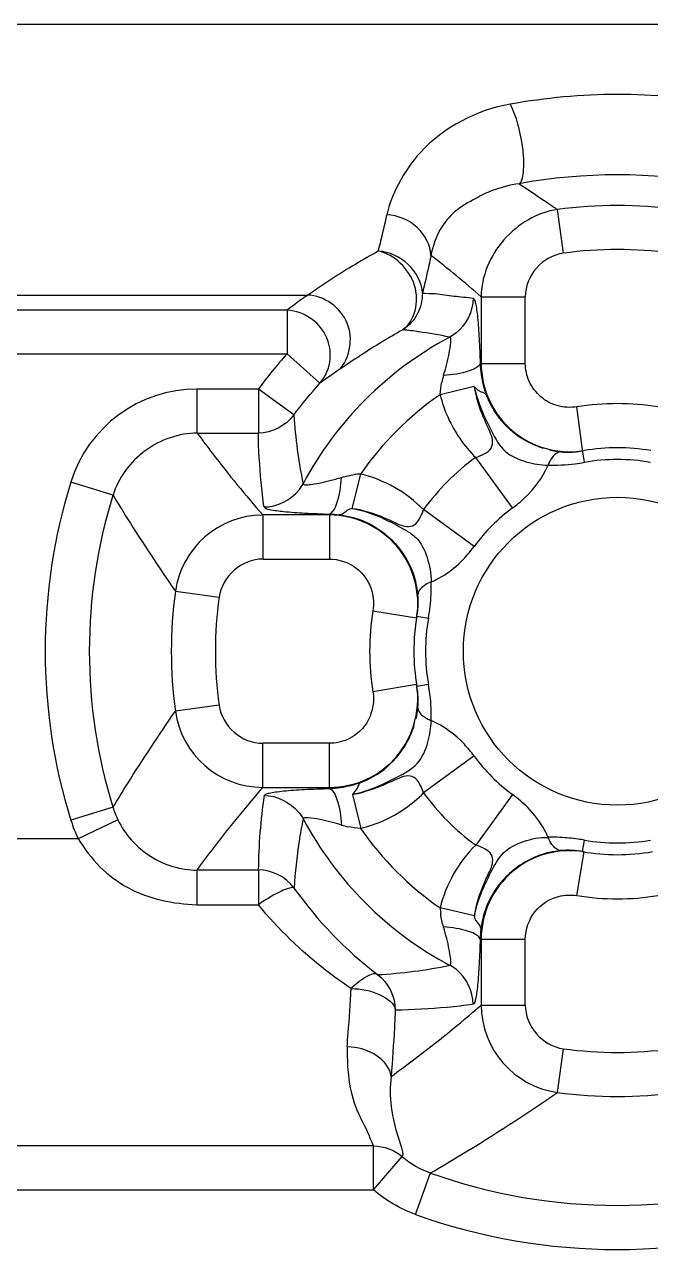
# Model space of a CAD drawing. Header units: millimetres. Extents: x 2634 to 3034, y 1430 to 1883.
# Drawn here: x 2766.56 to 2773.67, y 1543.41 to 1557.34 of the extents above; entities that cross this region are included whole.
import ezdxf

# ---------------------------------------------------------------- set-up
doc = ezdxf.new("R2010")
doc.units = ezdxf.units.MM

msp = doc.modelspace()

# ---------------------------------------------------------------- linework, layer by layer
at = {"color": 7, "linetype": 'Continuous'}
for p, q in [((2804.969, 1557.341), (2764.454, 1557.341)), ((2772.681, 1554.74), (2772.614, 1555.237)), ((2733.768, 1554.265), (2769.777, 1554.265)), ((2771.747, 1554.244), (2772.248, 1554.244)), ((2771.747, 1554.244), (2771.747, 1553.488)), ((2772.248, 1553.488), (2772.248, 1554.244)), ((2769.542, 1554.092), (2733.076, 1554.092)), ((2769.542, 1554.092), (2769.542, 1553.597)), ((2733.076, 1553.597), (2769.542, 1553.597)), ((2769.542, 1553.597), (2769.915, 1553.261)), ((2771.735, 1553.486), (2771.747, 1553.488)), ((2771.747, 1553.488), (2772.248, 1553.488)), ((2771.667, 1553.226), (2771.281, 1553.132)), ((2769.216, 1553.196), (2768.522, 1553.196)), ((2768.522, 1552.695), (2768.522, 1553.196)), ((2769.62, 1552.901), (2769.216, 1553.196)), ((2769.216, 1553.196), (2769.216, 1552.695)), ((2772.9, 1552.478), (2772.835, 1552.993)), ((2768.522, 1552.695), (2769.216, 1552.695)), ((2772.104, 1551.844), (2771.685, 1552.418)), ((2772.898, 1552.493), (2772.917, 1552.497)), ((2772.921, 1552.363), (2772.9, 1552.478)), ((2770.283, 1551.838), (2770.379, 1552.23)), ((2767.565, 1551.989), (2767.086, 1552.138)), ((2771.666, 1551.406), (2771.092, 1551.826)), ((2770.023, 1551.764), (2769.266, 1551.764)), ((2769.266, 1551.764), (2769.266, 1551.263)), ((2770.023, 1551.764), (2770.023, 1551.263)), ((2769.266, 1551.263), (2770.023, 1551.263)), ((2768.274, 1550.897), (2768.77, 1550.829)), ((2770.518, 1550.676), (2771.014, 1550.593)), ((2771.017, 1550.613), (2771.014, 1550.593)), ((2771.017, 1550.613), (2771.148, 1550.59)), ((2771.014, 1549.837), (2770.518, 1549.754)), ((2771.017, 1549.817), (2771.014, 1549.837)), ((2771.017, 1549.817), (2771.148, 1549.84)), ((2768.77, 1549.601), (2768.274, 1549.534)), ((2770.023, 1549.168), (2769.266, 1549.168)), ((2769.266, 1548.667), (2769.266, 1549.168)), ((2770.023, 1548.667), (2770.023, 1549.168)), ((2771.666, 1549.024), (2771.092, 1548.604)), ((2769.266, 1548.667), (2770.023, 1548.667)), ((2770.025, 1548.654), (2770.023, 1548.667)), ((2770.285, 1548.587), (2770.379, 1548.201)), ((2772.104, 1548.586), (2771.685, 1548.012)), ((2767.565, 1548.441), (2767.086, 1548.293)), ((2767.62, 1548.3), (2767.169, 1548.082)), ((2767.169, 1548.082), (2722.852, 1548.082)), ((2772.898, 1547.937), (2772.921, 1548.067)), ((2772.835, 1547.438), (2772.917, 1547.934)), ((2772.898, 1547.937), (2772.917, 1547.934)), ((2769.216, 1547.727), (2768.516, 1547.727)), ((2768.516, 1547.727), (2768.516, 1547.333)), ((2769.216, 1547.727), (2769.216, 1547.333)), ((2768.516, 1547.333), (2769.216, 1547.333)), ((2771.429, 1547.262), (2771.281, 1547.298)), ((2771.671, 1547.207), (2771.429, 1547.262)), ((2771.735, 1546.944), (2771.747, 1546.942)), ((2771.747, 1546.942), (2772.248, 1546.942)), ((2771.747, 1546.942), (2771.747, 1546.192)), ((2772.248, 1546.192), (2772.248, 1546.942)), ((2771.747, 1546.192), (2772.248, 1546.192)), ((2772.614, 1545.199), (2772.681, 1545.696)), ((2770.524, 1544.59), (2750.349, 1544.59)), ((2770.524, 1544.092), (2770.524, 1544.59)), ((2770.524, 1544.092), (2770.851, 1544.469)), ((2771.003, 1543.811), (2771.172, 1544.283)), ((2750.349, 1544.091), (2770.524, 1544.092))]:
    msp.add_line(p, q, dxfattribs=at)
msp.add_circle((2773.295, 1550.215), 1.75, dxfattribs=at)
for centre, radius, start, end in [((2773.295, 1550.215), 5.068, 82.2724, 97.7276), ((2773.295, 1550.215), 4.567, 82.2724, 97.7276), ((2762.495, 1543.614), 14.093, 48.965, 51.9729), ((2773.408, 1549.062), 6.344, 124.9096, 127.5445), ((2773.295, 1550.215), 4.047, 118.066, 151.934), ((2770.252, 1548.154), 5.747, 82.147, 83.9552), ((2770.275, 1548.316), 5.583, 78.4639, 82.1572), ((2773.295, 1550.215), 5.052, 137.9765, 143.8476), ((2772.92, 1553.531), 1.186, 182.1814, 194.2023), ((2773.393, 1548.548), 5.857, 123.843, 126.4211), ((2772.302, 1553.057), 1.025, 163.4174, 167.707), ((2772.984, 1553.446), 1.336, 189.5072, 194.8024), ((2772.96, 1553.541), 1.227, 194.201, 199.5342), ((2768.521, 1551.694), 1.502, 89.9787, 162.8166), ((2773.295, 1550.215), 3.545, 124.6297, 145.3703), ((2772.751, 1553.491), 1.014, 200.7896, 207.5151), ((2773.295, 1550.215), 2.815, 80.5833, 99.4167), ((2775.279, 1553.263), 5.671, 183.6634, 191.6391), ((2772.734, 1553.48), 0.993, 228.8524, 233.3083), ((2772.748, 1553.491), 1.511, 214.7659, 225.2692), ((2772.778, 1553.545), 1.072, 244.6894, 252.0065), ((2772.752, 1553.488), 1.005, 252.011, 279.414), ((2773.295, 1550.215), 2.313, 80.5833, 99.4167), ((2773.295, 1550.215), 2.729, 126.1764, 143.8237), ((2773.295, 1550.215), 2.18, 80.1001, 99.8999), ((2770.421, 1551.394), 0.837, 92.917, 97.9287), ((2773.295, 1550.215), 6.5, 162.7961, 197.2039), ((2769.245, 1555.264), 3.206, 284.1394, 286.587), ((2773.295, 1550.215), 5.999, 162.7966, 197.2035), ((2773.295, 1550.215), 2.018, 126.1765, 143.8235), ((2769.269, 1550.758), 1.005, 90.1755, 172.0971), ((2770.022, 1550.77), 0.994, 65.2456, 89.9424), ((2770.082, 1550.774), 0.95, 5.0647, 13.5982), ((2769.162, 1550.952), 2.018, 357.5013, 1.4572), ((2773.295, 1550.215), 5.068, 172.2724, 187.7276), ((2770.137, 1550.779), 0.895, 359.8131, 5.042), ((2773.295, 1550.215), 4.567, 172.2724, 187.7276), ((2773.295, 1550.215), 2.815, 170.5833, 189.4167), ((2773.295, 1550.215), 2.313, 170.1001, 189.8999), ((2773.295, 1550.215), 2.18, 170.1001, 189.8999), ((2770.033, 1549.674), 0.994, 342.0931, 9.3985), ((2769.269, 1549.672), 1.005, 187.9029, 269.8249), ((2769.965, 1549.698), 1.073, 334.672, 342.088), ((2770.031, 1549.653), 0.993, 318.8789, 323.4123), ((2773.295, 1550.215), 2.018, 216.1764, 233.8235), ((2770.02, 1549.672), 1.015, 290.7908, 297.4372), ((2769.98, 1549.84), 1.186, 272.1815, 284.2029), ((2769.969, 1549.88), 1.227, 284.2016, 289.535), ((2770.091, 1549.835), 1.263, 278.8373, 284.4013), ((2775.74, 1547.65), 6.525, 171.8439, 179.321), ((2770.019, 1549.668), 1.511, 304.7658, 315.2688), ((2773.295, 1550.215), 2.729, 216.1763, 233.8237), ((2768.528, 1548.737), 1.008, 197.072, 205.6794), ((2768.532, 1548.741), 1.513, 197.2198, 205.8044), ((2775.209, 1547.192), 5.597, 168.4695, 171.1613), ((2773.295, 1550.215), 4.047, 208.0659, 241.9339), ((2770.453, 1549.221), 1.025, 253.4174, 257.707), ((2773.295, 1550.215), 3.545, 214.6297, 235.3703), ((2775.304, 1547.178), 5.693, 171.1671, 176.5246), ((2772.559, 1546.069), 2.031, 87.6865, 91.4808), ((2773.295, 1550.215), 2.18, 260.1001, 279.8999), ((2772.747, 1546.959), 0.994, 103.1093, 114.6012), ((2772.737, 1547.002), 0.949, 95.1231, 103.1376), ((2773.295, 1550.215), 2.313, 260.1001, 279.8999), ((2769.216, 1547.225), 0.503, 36.4272, 90.0494), ((2773.444, 1550.258), 4.701, 215.5821, 232.3105), ((2772.752, 1546.942), 1.005, 155.0697, 179.9581), ((2773.295, 1550.215), 2.815, 260.5833, 279.4167), ((2772.117, 1547.341), 0.837, 182.917, 187.9287), ((2768.247, 1546.165), 3.206, 14.1394, 16.587), ((2772.909, 1546.9), 1.175, 172.1732, 177.8462), ((2770.261, 1552.194), 5.664, 273.126, 281.5125), ((2772.752, 1546.195), 1.005, 180.1754, 262.0861), ((2773.295, 1550.215), 4.561, 262.2613, 277.7387), ((2773.295, 1550.215), 5.062, 262.2613, 277.7387), ((2773.295, 1550.215), 6.301, 250.3052, 289.6948), ((2773.295, 1550.215), 6.802, 250.3052, 289.6948)]:
    msp.add_arc(centre, radius, start, end, dxfattribs=at)
for points, knots in [([(2774.515, 1556.435), (2774.113, 1556.507), (2773.295, 1556.585), (2772.478, 1556.506), (2772.076, 1556.435)], [0, 0, 0, 0, 0.499894, 1, 1, 1, 1]), ([(2772.076, 1556.435), (2771.696, 1556.369), (2771.179, 1556.098), (2770.803, 1555.554), (2770.702, 1555.298), (2770.676, 1555.176)], [0, 0, 0, 0, 0.586974, 0.809788, 1, 1, 1, 1]), ([(2772.179, 1555.531), (2772.194, 1555.54), (2772.216, 1555.586), (2772.236, 1555.713), (2772.229, 1555.931), (2772.173, 1556.19), (2772.117, 1556.365), (2772.076, 1556.435)], [0, 0, 0, 0, 0.055769, 0.148673, 0.419274, 0.739449, 1, 1, 1, 1]), ([(2772.179, 1555.531), (2772.074, 1555.514), (2771.902, 1555.475), (2771.663, 1555.353), (2771.444, 1555.231), (2771.258, 1555.004), (2771.197, 1554.818), (2771.176, 1554.715)], [0, 0, 0, 0, 0.230178, 0.378315, 0.582168, 0.771551, 1, 1, 1, 1]), ([(2772.179, 1555.531), (2772.288, 1555.459), (2772.432, 1555.36), (2772.577, 1555.262), (2772.614, 1555.237)], [0, 0, 0, 0, 0.744386, 1, 1, 1, 1]), ([(2770.578, 1554.763), (2770.586, 1554.794), (2770.622, 1554.931), (2770.653, 1555.07), (2770.676, 1555.176)], [0, 0, 0, 0, 0.230403, 1, 1, 1, 1]), ([(2771.176, 1554.715), (2771.172, 1554.833), (2771.045, 1555.072), (2770.8, 1555.172), (2770.676, 1555.176)], [0, 0, 0, 0, 0.486401, 1, 1, 1, 1]), ([(2772.614, 1555.237), (2772.383, 1555.205), (2771.947, 1554.944), (2771.747, 1554.477), (2771.747, 1554.244)], [0, 0, 0, 0, 0.5, 1, 1, 1, 1]), ([(2770.578, 1554.763), (2770.492, 1554.716), (2770.218, 1554.561), (2769.957, 1554.386), (2769.777, 1554.265)], [0, 0, 0, 0, 0.311782, 1, 1, 1, 1]), ([(2770.857, 1553.869), (2770.927, 1553.919), (2771.026, 1554.091), (2771.014, 1554.387), (2770.849, 1554.64), (2770.671, 1554.746), (2770.578, 1554.763)], [0, 0, 0, 0, 0.229153, 0.482542, 0.748419, 1, 1, 1, 1]), ([(2771.079, 1554.286), (2771.076, 1554.407), (2770.944, 1554.647), (2770.702, 1554.756), (2770.578, 1554.763)], [0, 0, 0, 0, 0.491493, 1, 1, 1, 1]), ([(2772.681, 1554.74), (2772.566, 1554.725), (2772.344, 1554.598), (2772.248, 1554.361), (2772.248, 1554.244)], [0, 0, 0, 0, 0.500218, 1, 1, 1, 1]), ([(2771.176, 1554.715), (2771.169, 1554.676), (2771.139, 1554.533), (2771.106, 1554.39), (2771.079, 1554.286)], [0, 0, 0, 0, 0.269686, 1, 1, 1, 1]), ([(2770.131, 1553.413), (2770.257, 1553.542), (2770.34, 1553.998), (2769.961, 1554.257), (2769.777, 1554.265)], [0, 0, 0, 0, 0.495457, 1, 1, 1, 1]), ([(2771.079, 1554.286), (2771.079, 1554.205), (2771.042, 1554.038), (2770.924, 1553.914), (2770.857, 1553.869)], [0, 0, 0, 0, 0.500876, 1, 1, 1, 1]), ([(2771.079, 1554.286), (2771.127, 1554.284), (2771.248, 1554.284), (2771.439, 1554.25), (2771.584, 1554.24), (2771.656, 1554.229)], [0, 0, 0, 0, 0.248733, 0.624609, 1, 1, 1, 1]), ([(2771.656, 1554.229), (2771.663, 1554.228), (2771.674, 1554.204), (2771.685, 1554.163), (2771.697, 1554.093), (2771.712, 1553.962), (2771.726, 1553.756), (2771.732, 1553.581), (2771.735, 1553.486)], [0, 0, 0, 0, 0.02795, 0.087826, 0.180429, 0.303033, 0.620116, 1, 1, 1, 1]), ([(2769.915, 1553.261), (2769.982, 1553.336), (2770.056, 1553.518), (2770.01, 1553.795), (2769.834, 1554.015), (2769.643, 1554.088), (2769.542, 1554.092)], [0, 0, 0, 0, 0.270543, 0.487505, 0.727848, 1, 1, 1, 1]), ([(2770.857, 1553.869), (2770.778, 1553.825), (2770.53, 1553.683), (2770.293, 1553.522), (2770.131, 1553.413)], [0, 0, 0, 0, 0.314495, 1, 1, 1, 1]), ([(2771.402, 1553.727), (2771.403, 1553.742), (2771.406, 1553.758), (2771.397, 1553.787), (2771.391, 1553.786)], [0, 0, 0, 0, 0.713964, 1, 1, 1, 1]), ([(2771.32, 1553.35), (2771.331, 1553.389), (2771.365, 1553.513), (2771.395, 1553.639), (2771.402, 1553.727)], [0, 0, 0, 0, 0.313643, 1, 1, 1, 1]), ([(2771.735, 1553.486), (2771.729, 1553.466), (2771.685, 1553.43), (2771.549, 1553.375), (2771.418, 1553.357), (2771.32, 1553.35)], [0, 0, 0, 0, 0.139494, 0.341254, 1, 1, 1, 1]), ([(2771.667, 1553.222), (2771.685, 1553.205), (2771.717, 1553.175), (2771.758, 1553.162), (2771.773, 1553.155)], [0, 0, 0, 0, 0.602196, 1, 1, 1, 1]), ([(2771.668, 1553.219), (2771.688, 1553.13), (2771.746, 1552.956), (2771.865, 1552.714), (2771.997, 1552.468), (2772.174, 1552.393), (2772.26, 1552.369)], [0, 0, 0, 0, 0.253169, 0.502599, 0.751811, 1, 1, 1, 1]), ([(2771.685, 1552.418), (2771.718, 1552.428), (2771.78, 1552.456), (2771.872, 1552.514), (2771.884, 1552.624), (2771.83, 1552.748), (2771.757, 1552.905), (2771.711, 1553.037), (2771.693, 1553.105)], [0, 0, 0, 0, 0.128134, 0.251999, 0.368648, 0.491787, 0.74464, 1, 1, 1, 1]), ([(2772.835, 1552.993), (2772.761, 1552.983), (2772.611, 1552.99), (2772.479, 1553.062), (2772.426, 1553.107)], [0, 0, 0, 0, 0.516332, 1, 1, 1, 1]), ([(2768.522, 1552.695), (2768.314, 1552.695), (2767.891, 1552.548), (2767.626, 1552.188), (2767.565, 1551.989)], [0, 0, 0, 0, 0.499985, 1, 1, 1, 1]), ([(2768.522, 1552.695), (2768.579, 1552.617), (2768.818, 1552.299), (2769.069, 1551.99), (2769.266, 1551.764)], [0, 0, 0, 0, 0.244202, 1, 1, 1, 1]), ([(2772.653, 1552.482), (2772.645, 1552.482), (2772.602, 1552.475), (2772.57, 1552.44), (2772.551, 1552.413)], [0, 0, 0, 0, 0.204279, 1, 1, 1, 1]), ([(2772.653, 1552.482), (2772.672, 1552.48), (2772.754, 1552.476), (2772.836, 1552.483), (2772.898, 1552.493)], [0, 0, 0, 0, 0.237095, 1, 1, 1, 1]), ([(2772.104, 1551.844), (2772.15, 1551.878), (2772.314, 1552.013), (2772.448, 1552.188), (2772.507, 1552.331)], [0, 0, 0, 0, 0.271251, 1, 1, 1, 1]), ([(2772.507, 1552.331), (2772.609, 1552.329), (2772.748, 1552.336), (2772.885, 1552.357), (2772.921, 1552.363)], [0, 0, 0, 0, 0.741795, 1, 1, 1, 1]), ([(2769.724, 1552.119), (2769.724, 1552.111), (2769.766, 1552.105), (2769.816, 1552.112), (2769.917, 1552.127), (2769.988, 1552.144), (2770.029, 1552.155)], [0, 0, 0, 0, 0.076678, 0.27828, 0.593114, 1, 1, 1, 1]), ([(2770.02, 1551.775), (2770.039, 1551.778), (2770.079, 1551.821), (2770.135, 1551.958), (2770.154, 1552.093), (2770.161, 1552.191)], [0, 0, 0, 0, 0.127397, 0.346497, 1, 1, 1, 1]), ([(2767.565, 1551.989), (2767.619, 1551.9), (2767.847, 1551.53), (2768.086, 1551.167), (2768.274, 1550.897)], [0, 0, 0, 0, 0.241136, 1, 1, 1, 1]), ([(2769.281, 1551.855), (2769.293, 1551.836), (2769.379, 1551.82), (2769.526, 1551.799), (2769.759, 1551.785), (2769.932, 1551.777), (2770.026, 1551.774)], [0, 0, 0, 0, 0.087337, 0.305053, 0.626886, 1, 1, 1, 1]), ([(2770.02, 1551.775), (2770.07, 1551.773), (2770.172, 1551.741), (2770.242, 1551.846), (2770.283, 1551.838)], [0, 0, 0, 0, 0.542761, 1, 1, 1, 1]), ([(2770.284, 1551.839), (2770.392, 1551.824), (2770.553, 1551.778), (2770.749, 1551.688), (2770.848, 1551.639), (2770.901, 1551.634)], [0, 0, 0, 0, 0.504342, 0.755551, 1, 1, 1, 1]), ([(2770.29, 1551.839), (2770.377, 1551.822), (2770.547, 1551.77), (2770.745, 1551.672), (2770.898, 1551.588), (2771.046, 1551.49), (2771.105, 1551.364), (2771.132, 1551.282)], [0, 0, 0, 0, 0.252695, 0.502372, 0.628094, 0.752243, 1, 1, 1, 1]), ([(2770.448, 1551.678), (2770.587, 1551.613), (2770.832, 1551.42), (2770.971, 1551.141), (2771.005, 1550.997)], [0, 0, 0, 0, 0.508449, 1, 1, 1, 1]), ([(2770.901, 1551.634), (2770.93, 1551.631), (2770.995, 1551.64), (2771.03, 1551.694), (2771.046, 1551.72)], [0, 0, 0, 0, 0.488073, 1, 1, 1, 1]), ([(2769.266, 1551.263), (2769.15, 1551.263), (2768.913, 1551.166), (2768.786, 1550.945), (2768.77, 1550.829)], [0, 0, 0, 0, 0.500217, 1, 1, 1, 1]), ([(2770.023, 1551.263), (2770.129, 1551.263), (2770.348, 1551.191), (2770.476, 1551), (2770.505, 1550.897)], [0, 0, 0, 0, 0.500153, 1, 1, 1, 1]), ([(2771.179, 1551.003), (2771.209, 1551.015), (2771.332, 1551.075), (2771.443, 1551.16), (2771.518, 1551.234)], [0, 0, 0, 0, 0.232792, 1, 1, 1, 1]), ([(2771.179, 1551.003), (2771.157, 1550.994), (2771.095, 1550.964), (2771.027, 1550.905), (2771.028, 1550.858)], [0, 0, 0, 0, 0.336608, 1, 1, 1, 1]), ([(2770.518, 1549.754), (2770.535, 1549.649), (2770.501, 1549.421), (2770.334, 1549.262), (2770.238, 1549.216)], [0, 0, 0, 0, 0.500241, 1, 1, 1, 1]), ([(2771.18, 1549.426), (2771.181, 1549.46), (2771.181, 1549.599), (2771.166, 1549.737), (2771.148, 1549.84)], [0, 0, 0, 0, 0.242881, 1, 1, 1, 1]), ([(2768.77, 1549.601), (2768.786, 1549.485), (2768.913, 1549.264), (2769.15, 1549.168), (2769.266, 1549.168)], [0, 0, 0, 0, 0.500218, 1, 1, 1, 1]), ([(2767.565, 1548.441), (2767.619, 1548.53), (2767.847, 1548.9), (2768.086, 1549.263), (2768.274, 1549.534)], [0, 0, 0, 0, 0.241123, 1, 1, 1, 1]), ([(2771.028, 1549.573), (2771.028, 1549.562), (2771.042, 1549.508), (2771.092, 1549.473), (2771.131, 1549.451)], [0, 0, 0, 0, 0.191778, 1, 1, 1, 1]), ([(2771.666, 1549.024), (2771.632, 1549.07), (2771.498, 1549.234), (2771.322, 1549.367), (2771.18, 1549.426)], [0, 0, 0, 0, 0.271227, 1, 1, 1, 1]), ([(2770.291, 1548.588), (2770.38, 1548.608), (2770.554, 1548.665), (2770.796, 1548.784), (2771.043, 1548.917), (2771.117, 1549.093), (2771.142, 1549.18)], [0, 0, 0, 0, 0.253097, 0.502537, 0.751805, 1, 1, 1, 1]), ([(2771.092, 1548.604), (2771.083, 1548.638), (2771.055, 1548.7), (2770.996, 1548.792), (2770.886, 1548.804), (2770.762, 1548.749), (2770.605, 1548.677), (2770.473, 1548.63), (2770.405, 1548.612)], [0, 0, 0, 0, 0.128138, 0.251957, 0.368629, 0.491803, 0.744649, 1, 1, 1, 1]), ([(2769.266, 1548.667), (2769.199, 1548.589), (2768.939, 1548.284), (2768.692, 1547.967), (2768.516, 1547.727)], [0, 0, 0, 0, 0.256515, 1, 1, 1, 1]), ([(2769.281, 1548.576), (2769.282, 1548.583), (2769.307, 1548.594), (2769.347, 1548.605), (2769.417, 1548.617), (2769.549, 1548.632), (2769.755, 1548.646), (2769.929, 1548.652), (2770.025, 1548.654)], [0, 0, 0, 0, 0.027954, 0.087838, 0.180445, 0.303047, 0.620121, 1, 1, 1, 1]), ([(2770.025, 1548.654), (2770.045, 1548.648), (2770.081, 1548.605), (2770.135, 1548.468), (2770.154, 1548.337), (2770.161, 1548.239)], [0, 0, 0, 0, 0.139494, 0.341254, 1, 1, 1, 1]), ([(2770.288, 1548.588), (2770.305, 1548.606), (2770.334, 1548.638), (2770.349, 1548.678), (2770.357, 1548.694)], [0, 0, 0, 0, 0.595757, 1, 1, 1, 1]), ([(2772.507, 1548.099), (2772.495, 1548.129), (2772.436, 1548.252), (2772.351, 1548.362), (2772.277, 1548.437)], [0, 0, 0, 0, 0.232449, 1, 1, 1, 1]), ([(2767.62, 1548.3), (2767.701, 1548.132), (2767.96, 1547.842), (2768.333, 1547.727), (2768.516, 1547.727)], [0, 0, 0, 0, 0.505009, 1, 1, 1, 1]), ([(2769.783, 1548.321), (2769.769, 1548.322), (2769.752, 1548.325), (2769.724, 1548.317), (2769.724, 1548.311)], [0, 0, 0, 0, 0.713964, 1, 1, 1, 1]), ([(2770.161, 1548.239), (2770.122, 1548.251), (2769.998, 1548.285), (2769.872, 1548.315), (2769.783, 1548.321)], [0, 0, 0, 0, 0.313643, 1, 1, 1, 1]), ([(2767.169, 1548.082), (2767.24, 1547.968), (2767.403, 1547.751), (2767.838, 1547.426), (2768.249, 1547.343), (2768.516, 1547.333)], [0, 0, 0, 0, 0.251158, 0.50154, 1, 1, 1, 1]), ([(2771.671, 1547.207), (2771.687, 1547.294), (2771.74, 1547.465), (2771.857, 1547.7), (2771.98, 1547.941), (2772.146, 1548.024), (2772.228, 1548.052)], [0, 0, 0, 0, 0.252807, 0.502564, 0.752141, 1, 1, 1, 1]), ([(2772.921, 1548.067), (2772.897, 1548.072), (2772.804, 1548.086), (2772.711, 1548.095), (2772.641, 1548.098)], [0, 0, 0, 0, 0.258472, 1, 1, 1, 1]), ([(2771.877, 1547.819), (2771.88, 1547.848), (2771.872, 1547.912), (2771.819, 1547.948), (2771.793, 1547.964)], [0, 0, 0, 0, 0.48845, 1, 1, 1, 1]), ([(2772.653, 1547.948), (2772.644, 1547.948), (2772.602, 1547.956), (2772.571, 1547.991), (2772.551, 1548.018)], [0, 0, 0, 0, 0.200303, 1, 1, 1, 1]), ([(2771.671, 1547.203), (2771.686, 1547.312), (2771.733, 1547.471), (2771.821, 1547.667), (2771.871, 1547.766), (2771.877, 1547.819)], [0, 0, 0, 0, 0.504127, 0.755139, 1, 1, 1, 1]), ([(2769.621, 1547.523), (2769.607, 1547.533), (2769.55, 1547.518), (2769.467, 1547.485), (2769.346, 1547.419), (2769.261, 1547.365), (2769.216, 1547.333)], [0, 0, 0, 0, 0.111509, 0.330237, 0.635551, 1, 1, 1, 1]), ([(2772.248, 1546.942), (2772.252, 1547.053), (2772.325, 1547.275), (2772.523, 1547.401), (2772.625, 1547.427)], [0, 0, 0, 0, 0.511556, 1, 1, 1, 1]), ([(2770.271, 1546.379), (2770.173, 1546.445), (2769.788, 1546.723), (2769.442, 1547.057), (2769.216, 1547.333)], [0, 0, 0, 0, 0.248128, 1, 1, 1, 1]), ([(2771.735, 1546.944), (2771.729, 1546.963), (2771.684, 1547.001), (2771.548, 1547.055), (2771.416, 1547.073), (2771.32, 1547.08)], [0, 0, 0, 0, 0.132618, 0.354857, 1, 1, 1, 1]), ([(2771.671, 1547.207), (2771.666, 1547.187), (2771.694, 1547.131), (2771.739, 1547.095), (2771.745, 1547.06)], [0, 0, 0, 0, 0.368898, 1, 1, 1, 1]), ([(2771.391, 1546.644), (2771.399, 1546.643), (2771.406, 1546.686), (2771.398, 1546.735), (2771.383, 1546.836), (2771.366, 1546.907), (2771.356, 1546.948)], [0, 0, 0, 0, 0.076678, 0.27828, 0.593114, 1, 1, 1, 1]), ([(2771.735, 1546.944), (2771.732, 1546.849), (2771.726, 1546.674), (2771.712, 1546.468), (2771.697, 1546.337), (2771.685, 1546.267), (2771.674, 1546.226), (2771.663, 1546.202), (2771.656, 1546.201)], [0, 0, 0, 0, 0.379962, 0.697198, 0.819847, 0.912443, 0.97219, 1, 1, 1, 1]), ([(2770.57, 1546.539), (2770.533, 1546.558), (2770.405, 1546.501), (2770.324, 1546.431), (2770.271, 1546.379)], [0, 0, 0, 0, 0.359868, 1, 1, 1, 1]), ([(2770.224, 1545.718), (2770.228, 1545.77), (2770.247, 1545.99), (2770.262, 1546.21), (2770.271, 1546.379)], [0, 0, 0, 0, 0.23423, 1, 1, 1, 1]), ([(2770.271, 1546.379), (2770.384, 1546.381), (2770.569, 1546.344), (2770.761, 1546.214), (2770.772, 1546.135)], [0, 0, 0, 0, 0.587505, 1, 1, 1, 1]), ([(2770.725, 1545.381), (2770.81, 1545.443), (2771.16, 1545.702), (2771.499, 1545.975), (2771.747, 1546.192)], [0, 0, 0, 0, 0.243806, 1, 1, 1, 1]), ([(2770.772, 1546.135), (2770.768, 1546.068), (2770.756, 1545.817), (2770.739, 1545.565), (2770.725, 1545.381)], [0, 0, 0, 0, 0.265248, 1, 1, 1, 1]), ([(2772.248, 1546.192), (2772.248, 1546.075), (2772.344, 1545.838), (2772.566, 1545.711), (2772.681, 1545.696)], [0, 0, 0, 0, 0.500217, 1, 1, 1, 1]), ([(2770.224, 1545.718), (2770.226, 1545.576), (2770.231, 1545.316), (2770.331, 1544.981), (2770.457, 1544.762), (2770.501, 1544.633), (2770.524, 1544.59)], [0, 0, 0, 0, 0.36119, 0.65638, 0.877218, 1, 1, 1, 1]), ([(2770.725, 1545.381), (2770.716, 1545.474), (2770.559, 1545.662), (2770.343, 1545.713), (2770.224, 1545.718)], [0, 0, 0, 0, 0.437946, 1, 1, 1, 1]), ([(2770.725, 1545.381), (2770.711, 1545.268), (2770.711, 1545.062), (2770.769, 1544.793), (2770.827, 1544.614), (2770.864, 1544.505), (2770.851, 1544.469)], [0, 0, 0, 0, 0.368371, 0.661942, 0.877238, 1, 1, 1, 1]), ([(2771.172, 1544.283), (2771.29, 1544.352), (2771.779, 1544.643), (2772.258, 1544.952), (2772.614, 1545.199)], [0, 0, 0, 0, 0.239375, 1, 1, 1, 1])]:
    msp.add_open_spline(points, degree=3, knots=knots, dxfattribs=at)
for points in [[(2774.412, 1555.531), (2773.68, 1555.665), (2772.911, 1555.665), (2772.179, 1555.531)], [(2771.656, 1554.229), (2771.656, 1554.081), (2771.576, 1553.924), (2771.46, 1553.832)], [(2771.46, 1553.832), (2771.439, 1553.815), (2771.416, 1553.799), (2771.391, 1553.786)], [(2771.747, 1553.488), (2771.747, 1553.343), (2771.78, 1553.196), (2771.841, 1553.065)], [(2772.292, 1553.285), (2772.264, 1553.348), (2772.25, 1553.419), (2772.248, 1553.488)], [(2769.62, 1552.9), (2769.712, 1553.026), (2769.811, 1553.146), (2769.915, 1553.261)], [(2771.281, 1553.132), (2771.283, 1553.18), (2771.29, 1553.228), (2771.3, 1553.276)], [(2772.426, 1553.107), (2772.369, 1553.155), (2772.322, 1553.217), (2772.292, 1553.285)], [(2771.281, 1553.132), (2771.324, 1552.954), (2771.402, 1552.781), (2771.507, 1552.63)], [(2771.773, 1553.155), (2771.785, 1553.15), (2771.796, 1553.141), (2771.803, 1553.131)], [(2771.841, 1553.065), (2771.901, 1552.934), (2771.993, 1552.815), (2772.102, 1552.722)], [(2771.852, 1553.022), (2771.909, 1552.913), (2771.987, 1552.813), (2772.08, 1552.732)], [(2769.619, 1552.901), (2769.53, 1552.779), (2769.367, 1552.695), (2769.216, 1552.695)], [(2769.248, 1552.136), (2769.232, 1552.322), (2769.218, 1552.508), (2769.216, 1552.695)], [(2772.102, 1552.722), (2772.212, 1552.629), (2772.345, 1552.558), (2772.484, 1552.519)], [(2772.14, 1552.683), (2772.196, 1552.641), (2772.257, 1552.605), (2772.32, 1552.576)], [(2772.26, 1552.369), (2772.34, 1552.346), (2772.424, 1552.332), (2772.507, 1552.331)], [(2772.551, 1552.413), (2772.533, 1552.387), (2772.519, 1552.36), (2772.507, 1552.331)], [(2772.526, 1552.503), (2772.568, 1552.493), (2772.61, 1552.486), (2772.653, 1552.482)], [(2771.092, 1551.826), (2770.9, 1552.02), (2770.644, 1552.165), (2770.379, 1552.23)], [(2769.281, 1551.855), (2769.268, 1551.948), (2769.256, 1552.042), (2769.248, 1552.136)], [(2769.678, 1552.05), (2769.696, 1552.071), (2769.711, 1552.095), (2769.724, 1552.119)], [(2770.161, 1552.191), (2770.208, 1552.205), (2770.257, 1552.216), (2770.306, 1552.223)], [(2769.281, 1551.855), (2769.429, 1551.855), (2769.585, 1551.936), (2769.678, 1552.05)], [(2771.046, 1551.72), (2771.065, 1551.754), (2771.082, 1551.789), (2771.092, 1551.826)], [(2770.026, 1551.774), (2770.17, 1551.773), (2770.317, 1551.739), (2770.448, 1551.678)], [(2770.788, 1551.409), (2770.695, 1551.519), (2770.575, 1551.61), (2770.444, 1551.67)], [(2770.991, 1551.026), (2770.953, 1551.165), (2770.882, 1551.299), (2770.788, 1551.409)], [(2771.518, 1551.234), (2771.572, 1551.287), (2771.621, 1551.346), (2771.666, 1551.406)], [(2771.132, 1551.282), (2771.162, 1551.192), (2771.181, 1551.097), (2771.179, 1551.003)], [(2771.014, 1550.593), (2771.038, 1550.736), (2771.029, 1550.887), (2770.991, 1551.026)], [(2770.505, 1550.897), (2770.525, 1550.826), (2770.53, 1550.749), (2770.518, 1550.676)], [(2771.148, 1550.59), (2771.163, 1550.681), (2771.174, 1550.772), (2771.178, 1550.864)], [(2771.017, 1550.613), (2771.027, 1550.667), (2771.032, 1550.721), (2771.032, 1550.776)], [(2771.028, 1549.573), (2771.036, 1549.654), (2771.031, 1549.737), (2771.017, 1549.817)], [(2771.008, 1549.447), (2771.018, 1549.488), (2771.025, 1549.531), (2771.028, 1549.573)], [(2771.131, 1549.451), (2771.146, 1549.442), (2771.163, 1549.434), (2771.18, 1549.427)], [(2770.79, 1549.023), (2770.883, 1549.133), (2770.953, 1549.266), (2770.991, 1549.405)], [(2771.142, 1549.18), (2771.164, 1549.26), (2771.179, 1549.344), (2771.18, 1549.427)], [(2770.238, 1549.216), (2770.171, 1549.185), (2770.096, 1549.168), (2770.023, 1549.168)], [(2770.828, 1549.061), (2770.87, 1549.117), (2770.905, 1549.177), (2770.935, 1549.239)], [(2770.446, 1548.76), (2770.577, 1548.821), (2770.697, 1548.913), (2770.79, 1549.023)], [(2770.487, 1548.771), (2770.597, 1548.828), (2770.698, 1548.907), (2770.779, 1549)], [(2770.023, 1548.667), (2770.167, 1548.667), (2770.315, 1548.7), (2770.446, 1548.76)], [(2770.357, 1548.694), (2770.362, 1548.705), (2770.37, 1548.716), (2770.38, 1548.723)], [(2769.281, 1548.576), (2769.426, 1548.576), (2769.578, 1548.497), (2769.672, 1548.387)], [(2772.277, 1548.437), (2772.223, 1548.491), (2772.165, 1548.54), (2772.104, 1548.586)], [(2769.672, 1548.387), (2769.692, 1548.364), (2769.71, 1548.338), (2769.724, 1548.311)], [(2770.379, 1548.201), (2770.557, 1548.244), (2770.73, 1548.322), (2770.881, 1548.426)], [(2770.379, 1548.201), (2770.33, 1548.203), (2770.282, 1548.21), (2770.235, 1548.22)], [(2772.228, 1548.052), (2772.318, 1548.082), (2772.413, 1548.102), (2772.507, 1548.099)], [(2772.551, 1548.018), (2772.533, 1548.043), (2772.519, 1548.071), (2772.507, 1548.099)], [(2771.685, 1548.012), (2771.49, 1547.82), (2771.345, 1547.564), (2771.281, 1547.298)], [(2771.793, 1547.964), (2771.759, 1547.984), (2771.723, 1548.001), (2771.685, 1548.012)], [(2772.484, 1547.911), (2772.345, 1547.873), (2772.212, 1547.802), (2772.103, 1547.709)], [(2772.917, 1547.934), (2772.774, 1547.957), (2772.623, 1547.949), (2772.484, 1547.911)], [(2772.731, 1547.952), (2772.705, 1547.952), (2772.679, 1547.95), (2772.653, 1547.948)], [(2772.898, 1547.937), (2772.843, 1547.946), (2772.787, 1547.952), (2772.731, 1547.952)], [(2772.333, 1547.863), (2772.253, 1547.826), (2772.177, 1547.778), (2772.109, 1547.722)], [(2772.103, 1547.709), (2771.993, 1547.616), (2771.901, 1547.496), (2771.841, 1547.366)], [(2772.109, 1547.722), (2772.003, 1547.636), (2771.913, 1547.526), (2771.851, 1547.405)], [(2771.851, 1547.405), (2771.795, 1547.298), (2771.759, 1547.18), (2771.745, 1547.06)], [(2772.625, 1547.427), (2772.693, 1547.445), (2772.766, 1547.447), (2772.835, 1547.438)], [(2771.32, 1547.08), (2771.305, 1547.128), (2771.295, 1547.176), (2771.288, 1547.225)], [(2770.57, 1546.539), (2770.69, 1546.449), (2770.772, 1546.286), (2770.772, 1546.135)], [(2771.465, 1546.595), (2771.442, 1546.614), (2771.417, 1546.63), (2771.391, 1546.644)], [(2771.656, 1546.201), (2771.656, 1546.347), (2771.578, 1546.503), (2771.465, 1546.595)], [(2771.36, 1546.166), (2771.164, 1546.15), (2770.968, 1546.136), (2770.772, 1546.135)], [(2771.656, 1546.201), (2771.558, 1546.187), (2771.459, 1546.174), (2771.36, 1546.166)], [(2770.524, 1544.59), (2770.64, 1544.59), (2770.763, 1544.545), (2770.851, 1544.469)], [(2770.851, 1544.469), (2770.945, 1544.388), (2771.055, 1544.324), (2771.172, 1544.283)], [(2771.003, 1543.811), (2770.829, 1543.874), (2770.664, 1543.97), (2770.524, 1544.092)]]:
    msp.add_open_spline(points, degree=3, dxfattribs=at)

doc.saveas('drawing.dxf')
